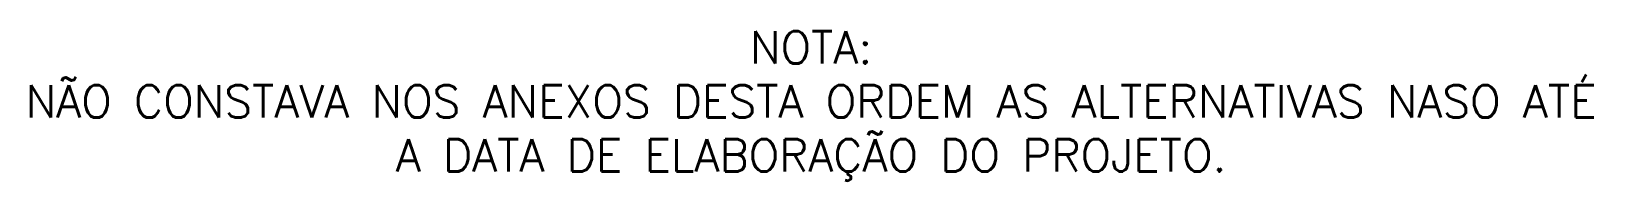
# Model space of a CAD drawing. Header units: millimetres. Extents: x 5.4 to 74.9, y 2.3 to 8.9.
import ezdxf

# ---------------------------------------------------------------- set-up
doc = ezdxf.new("R2010")
doc.units = ezdxf.units.MM
doc.layers.add('DESENHO', color=2, linetype='Continuous')
doc.styles.add('ROMANS', font='ROMANS.shx', dxfattribs={"height": 1.8})

msp = doc.modelspace()

# ---------------------------------------------------------------- texts
at = {"layer": 'DESENHO', "linetype": 'Continuous', "ltscale": 0.3, "insert": (40.096, 5.603), "char_height": 1.44, "attachment_point": 5, "style": 'ROMANS'}
msp.add_mtext_dynamic_manual_height_columns('NOTA:\\PNÃO CONSTAVA NOS ANEXOS DESTA ORDEM AS ALTERNATIVAS NASO ATÉ A DATA DE ELABORAÇÃO DO PROJETO. ', width=77.47959, gutter_width=9, heights=[0], dxfattribs=at)

doc.saveas('drawing.dxf')
